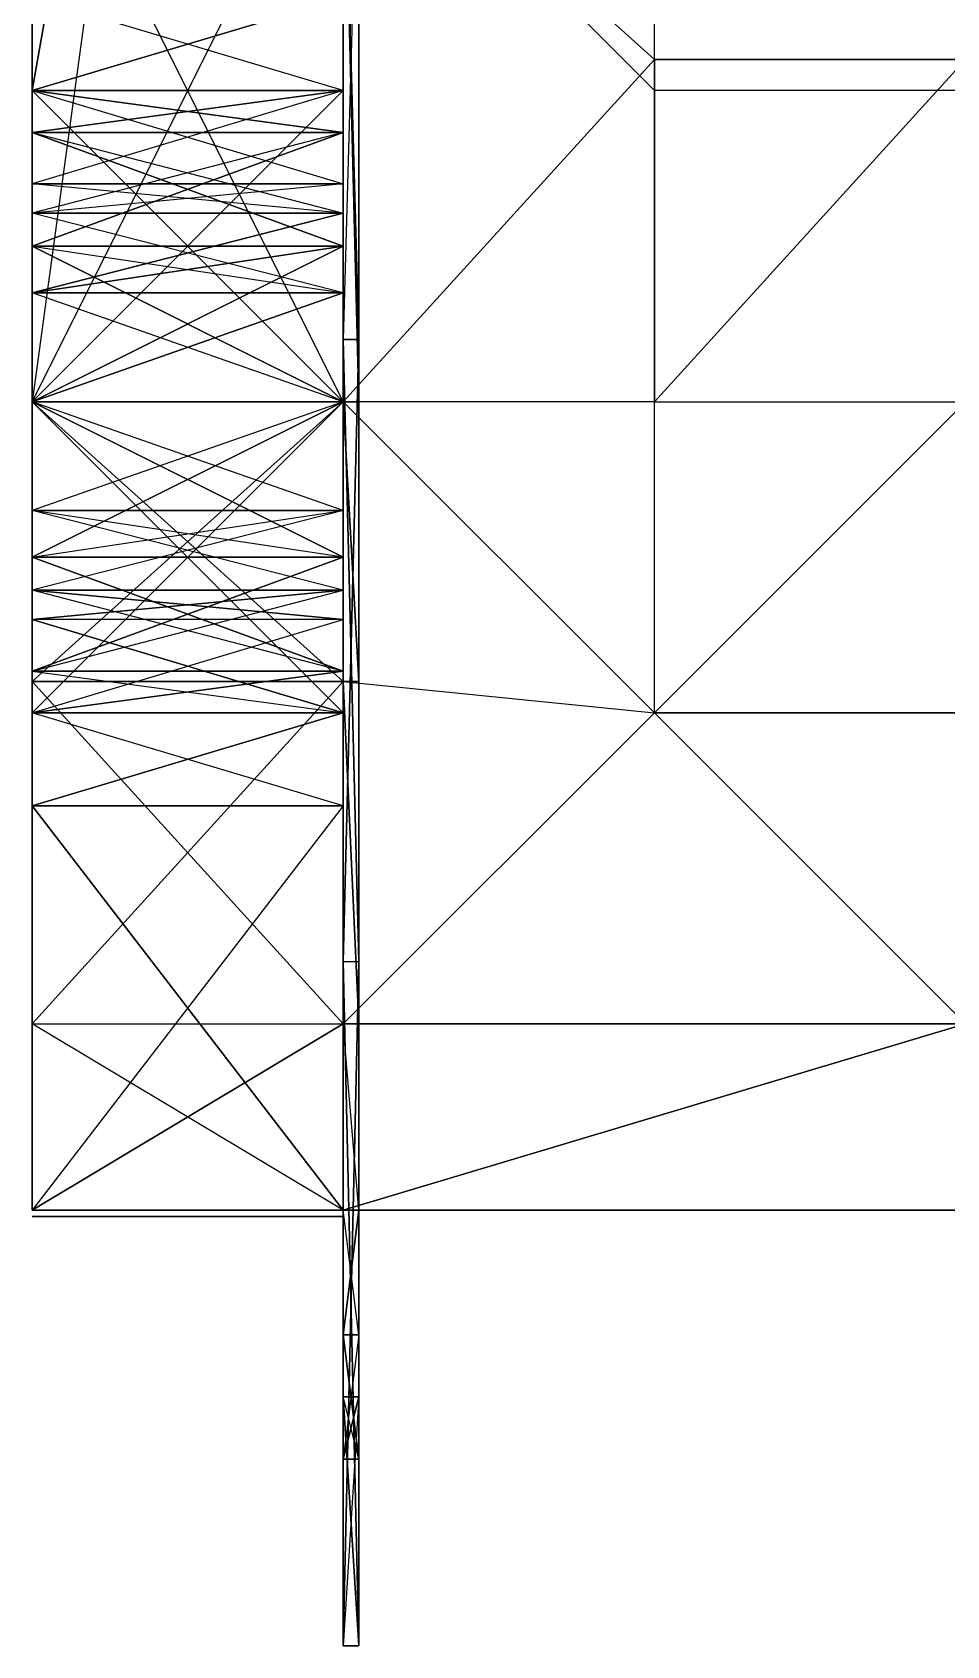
# Model space of a CAD drawing. Header units: metres. Extents: x -95 to 53, y -230 to 198.
# Drawn here: x -94.7 to -22.2, y -229.6 to -101.5 of the extents above; entities that cross this region are included whole.
import ezdxf

# ---------------------------------------------------------------- set-up
doc = ezdxf.new("R2010")
doc.units = ezdxf.units.M

msp = doc.modelspace()

# ---------------------------------------------------------------- linework, layer by layer
msp.add_point((-70.059, -130.804, 34.5607))
for points in [[(-94.7454, -32.0591, 22.2175), (-79.9334, -22.1843, 24.6863), (-94.7454, -130.804, 29.6235)], [(-79.9334, -22.1843, -19.7488), (-94.7454, -106.118, 22.2175), (-94.7454, -98.7121)], [(-79.9334, -22.1843, 24.6863), (-94.7454, -106.118, 22.2175), (-79.9334, -22.1843, -19.7488)], [(-79.9334, -22.1843, 24.6863), (-94.7454, -130.804, 29.6235), (-94.7454, -106.118, 22.2175)], [(-94.7454, -32.0591, 22.2175), (-94.7454, -153.022, 34.5607), (-94.7454, -81.4317, 29.6235)], [(-94.7454, -32.0591, 22.2175), (-94.7454, -130.804, 29.6235), (-94.7454, -153.022, 34.5607)], [(-45.3727, -32.0591, 37.0295), (-70.059, -81.4317, 29.6235), (-45.3727, -106.118, 49.3727)], [(4, -32.0591, 37.0295), (-45.3727, -32.0591, 37.0295), (4, -106.118, 49.3727)], [(-45.3727, -32.0591, 37.0295), (4, -106.118, 49.3727), (-45.3727, -106.118, 49.3727)], [(-70.059, -130.804, 37.0295), (-70.059, -81.4317, 29.6235), (-94.7454, -81.4317, 29.6235)], [(-70.059, -130.804, 37.0295), (-70.059, -81.4317, 29.6235), (-94.7454, -130.804, 37.0295)], [(-94.7454, -153.022, 34.5607), (-94.7454, -81.4317, 29.6235), (-94.7454, -130.804, 37.0295)], [(-70.059, -130.804, 37.0295), (-94.7454, -81.4317, 29.6235), (-94.7454, -130.804, 37.0295)], [(-94.7454, -130.804, 37.0295), (-70.059, -81.4317, 29.6235), (-94.7454, -81.4317, 29.6235)], [(-68.8246, -130.804, 37.0295), (-68.8246, -81.4317, 29.6235), (-70.059, -81.4317, 29.6235)], [(-68.8246, -125.867, 44.4351), (-68.8246, -81.4317, 29.6235), (-70.059, -125.867, 44.4351)], [(-68.8246, -125.867, 44.4351), (-68.8246, -81.4317, 29.6235), (-70.059, -125.867, 44.4351)], [(-68.8246, -125.867, 44.4351), (-68.8246, -81.4317, 29.6235), (-70.059, -81.4317, 29.6235)], [(-70.059, -130.804, 37.0295), (-45.3727, -103.649, 49.3727), (-70.059, -81.4317, 29.6235)], [(-70.059, -175.24, 54.3099), (-70.059, -81.4317, 29.6235), (-70.059, -125.867, 44.4351)], [(-70.059, -175.24, 54.3099), (-70.059, -130.804, 37.0295), (-70.059, -81.4317, 29.6235)], [(-70.059, -175.24, 54.3099), (-70.059, -81.4317, 29.6235), (-70.059, -125.867, 44.4351)], [(-70.059, -175.24, 54.3099), (-70.059, -130.804, 37.0295), (-70.059, -81.4317, 29.6235)], [(-68.8246, -130.804, 37.0295), (-70.059, -81.4317, 29.6235), (-70.059, -130.804, 37.0295)], [(-68.8246, -81.4317, 29.6235), (-70.059, -125.867, 44.4351), (-70.059, -81.4317, 29.6235)], [(-68.8246, -81.4317, 29.6235), (-70.059, -125.867, 44.4351), (-70.059, -81.4317, 29.6235)], [(-68.8246, -125.867, 44.4351), (-70.059, -81.4317, 29.6235), (-70.059, -125.867, 44.4351)], [(-70.059, -125.867, 44.4351), (-70.059, -130.804, 37.0295), (-70.059, -81.4317, 29.6235)], [(-68.8246, -125.867, 44.4351), (-68.8246, -130.804, 37.0295), (-68.8246, -81.4317, 29.6235)], [(-70.059, -98.7121), (-70.059, -106.118, 22.2175), (-94.7454, -106.118, 22.2175)], [(-70.059, -98.7121), (-70.059, -106.118, 22.2175), (-94.7454, -98.7121)], [(-70.059, -98.7121), (-94.7454, -106.118, 22.2175), (-94.7454, -98.7121)], [(-70.059, -106.118, 22.2175), (-94.7454, -98.7121), (-94.7454, -106.118, 22.2175)], [(-45.3727, -103.649, 49.3727), (-45.3727, -130.804, 54.3099), (-70.059, -130.804, 37.0295)], [(-45.3727, -103.649, 54.3099), (-45.3727, -130.804, 54.3099), (-20.6863, -103.649, 54.3099)], [(-45.3727, -103.649, 49.3727), (-45.3727, -130.804, 54.3099), (-45.3727, -103.649, 54.3099)], [(4, -103.649, 54.3099), (4, -103.649, 49.3727), (-45.3727, -103.649, 54.3099)], [(-20.6863, -103.649, 54.3099), (-45.3727, -130.804, 54.3099), (-20.6863, -130.804, 54.3099)], [(-45.3727, -103.649, 54.3099), (4, -103.649, 49.3727), (-45.3727, -103.649, 49.3727)], [(-70.059, -106.118), (-94.7454, -106.118), (-70.059, -113.524)], [(-70.059, -109.426, -12.3432), (-94.7454, -109.426, -12.3432), (-70.059, -106.118)], [(-70.059, -106.118), (-94.7454, -106.118), (-70.059, -109.426, 12.3432)], [(-94.7454, -113.524), (-70.059, -113.524), (-70.059, -106.118)], [(-70.059, -106.118, 22.2175), (-70.059, -130.804, 29.6235), (-94.7454, -130.804, 29.6235)], [(-70.059, -106.118, 22.2175), (-70.059, -130.804, 29.6235), (-94.7454, -106.118, 22.2175)], [(-94.7454, -109.426, -12.3432), (-94.7454, -113.524), (-94.7454, -106.118)], [(-94.7454, -109.426, 12.3432), (-94.7454, -113.524), (-94.7454, -106.118)], [(-94.7454, -106.118), (-70.059, -113.524), (-94.7454, -113.524)], [(-70.059, -106.118), (-94.7454, -109.426, -12.3432), (-94.7454, -106.118)], [(-70.059, -109.426, 12.3432), (-94.7454, -106.118), (-94.7454, -109.426, 12.3432)], [(-70.059, -106.118), (-94.7454, -113.524), (-94.7454, -106.118)], [(-70.059, -106.118, 22.2175), (-94.7454, -130.804, 29.6235), (-94.7454, -106.118, 22.2175)], [(-70.059, -130.804, 29.6235), (-94.7454, -106.118, 22.2175), (-94.7454, -130.804, 29.6235)], [(-70.059, -106.118), (-70.059, -113.524), (-70.059, -109.426, -12.3432)], [(-70.059, -109.426, 12.3432), (-70.059, -113.524), (-70.059, -106.118)], [(-70.059, -109.426, 12.3432), (-70.059, -113.524), (-70.059, -106.118)], [(-70.059, -109.426, -12.3432), (-70.059, -113.524), (-70.059, -106.118)], [(-94.7454, -122.164, -14.9645), (-94.7454, -115.84, -8.64), (-94.7454, -109.426, -12.3432)], [(-94.7454, -115.84, -8.64), (-94.7454, -113.524), (-94.7454, -109.426, -12.3432)], [(-94.7454, -113.524), (-94.7454, -115.84, 8.64), (-94.7454, -109.426, 12.3432)], [(-94.7454, -115.84, 8.64), (-94.7454, -122.164, 14.9645), (-94.7454, -109.426, 12.3432)], [(-70.059, -109.426, -12.3432), (-94.7454, -109.426, -12.3432), (-70.059, -115.84, -8.64)], [(-70.059, -118.461, -21.3783), (-94.7454, -118.461, -21.3783), (-70.059, -109.426, -12.3432)], [(-94.7454, -115.84, -8.64), (-70.059, -115.84, -8.64), (-70.059, -109.426, -12.3432)], [(-70.059, -109.426, 12.3432), (-94.7454, -109.426, 12.3432), (-70.059, -115.84, 8.64)], [(-70.059, -109.426, 12.3432), (-94.7454, -109.426, 12.3432), (-70.059, -118.461, 21.3783)], [(-94.7454, -115.84, 8.64), (-70.059, -115.84, 8.64), (-70.059, -109.426, 12.3432)], [(-94.7454, -109.426, -12.3432), (-94.7454, -122.164, -14.9645), (-94.7454, -118.461, -21.3783)], [(-94.7454, -109.426, 12.3432), (-94.7454, -122.164, 14.9645), (-94.7454, -118.461, 21.3783)], [(-94.7454, -109.426, -12.3432), (-70.059, -115.84, -8.64), (-94.7454, -115.84, -8.64)], [(-70.059, -109.426, -12.3432), (-94.7454, -118.461, -21.3783), (-94.7454, -109.426, -12.3432)], [(-70.059, -109.426, -12.3432), (-94.7454, -115.84, -8.64), (-94.7454, -109.426, -12.3432)], [(-94.7454, -109.426, 12.3432), (-70.059, -115.84, 8.64), (-94.7454, -115.84, 8.64)], [(-70.059, -118.461, 21.3783), (-94.7454, -109.426, 12.3432), (-94.7454, -118.461, 21.3783)], [(-70.059, -109.426, 12.3432), (-94.7454, -115.84, 8.64), (-94.7454, -109.426, 12.3432)], [(-70.059, -109.426, -12.3432), (-70.059, -115.84, -8.64), (-70.059, -122.164, -14.9645)], [(-70.059, -109.426, 12.3432), (-70.059, -115.84, 8.64), (-70.059, -113.524)], [(-70.059, -118.461, 21.3783), (-70.059, -122.164, 14.9645), (-70.059, -109.426, 12.3432)], [(-70.059, -115.84, 8.64), (-70.059, -122.164, 14.9645), (-70.059, -109.426, 12.3432)], [(-70.059, -113.524), (-70.059, -115.84, 8.64), (-70.059, -109.426, 12.3432)], [(-70.059, -115.84, -8.64), (-70.059, -113.524), (-70.059, -109.426, -12.3432)], [(-70.059, -122.164, -14.9645), (-70.059, -115.84, -8.64), (-70.059, -109.426, -12.3432)], [(-70.059, -109.426, -12.3432), (-70.059, -122.164, -14.9645), (-70.059, -118.461, -21.3783)], [(-70.059, -109.426, -12.3432), (-70.059, -113.524), (-70.059, -115.84, -8.64)], [(-70.059, -109.426, 12.3432), (-70.059, -122.164, 14.9645), (-70.059, -115.84, 8.64)], [(-70.059, -109.426, 12.3432), (-70.059, -122.164, 14.9645), (-70.059, -118.461, 21.3783)], [(-70.059, -109.426, -12.3432), (-70.059, -122.164, -14.9645), (-70.059, -118.461, -21.3783)], [(-94.7454, -115.84, 8.64), (-70.059, -115.84, 8.64), (-70.059, -113.524)], [(-94.7454, -113.524), (-70.059, -113.524), (-70.059, -115.84, -8.64)], [(-94.7454, -115.84, 8.64), (-70.059, -115.84, 8.64), (-70.059, -113.524)], [(-94.7454, -113.524), (-70.059, -113.524), (-70.059, -115.84, -8.64)], [(-70.059, -113.524), (-94.7454, -115.84, 8.64), (-94.7454, -113.524)], [(-70.059, -115.84, -8.64), (-94.7454, -113.524), (-94.7454, -115.84, -8.64)], [(-70.059, -113.524), (-94.7454, -115.84, 8.64), (-94.7454, -113.524)], [(-70.059, -115.84, -8.64), (-94.7454, -113.524), (-94.7454, -115.84, -8.64)], [(-70.059, -145.769, -8.64), (-70.059, -113.524), (-70.059, -139.444, 14.9645)], [(-70.059, -113.524), (-70.059, -145.769, 8.64), (-70.059, -139.444, -14.9645)], [(-70.059, -122.164, -14.9645), (-70.059, -113.524), (-70.059, -115.84, -8.64)], [(-70.059, -130.804, -17.2803), (-70.059, -113.524), (-70.059, -122.164, -14.9645)], [(-70.059, -130.804, 17.2803), (-70.059, -113.524), (-70.059, -115.84, 8.64)], [(-70.059, -145.769, -8.64), (-70.059, -113.524), (-70.059, -130.804, -17.2803)], [(-70.059, -113.524), (-70.059, -139.444, 14.9645), (-70.059, -130.804, 17.2803)], [(-70.059, -113.524), (-70.059, -122.164, 14.9645), (-70.059, -115.84, 8.64)], [(-70.059, -130.804, 17.2803), (-70.059, -113.524), (-70.059, -122.164, 14.9645)], [(-70.059, -130.804, -17.2803), (-70.059, -113.524), (-70.059, -115.84, -8.64)], [(-70.059, -113.524), (-70.059, -145.769, 8.64), (-70.059, -130.804, 17.2803)], [(-70.059, -139.444, -14.9645), (-70.059, -113.524), (-70.059, -130.804, -17.2803)], [(-70.059, -122.164, 14.9645), (-94.7454, -122.164, 14.9645), (-70.059, -115.84, 8.64)], [(-94.7454, -115.84, -8.64), (-70.059, -115.84, -8.64), (-70.059, -122.164, -14.9645)], [(-70.059, -122.164, 14.9645), (-94.7454, -122.164, 14.9645), (-70.059, -115.84, 8.64)], [(-94.7454, -115.84, -8.64), (-70.059, -115.84, -8.64), (-70.059, -122.164, -14.9645)], [(-70.059, -115.84, 8.64), (-94.7454, -122.164, 14.9645), (-94.7454, -115.84, 8.64)], [(-70.059, -122.164, -14.9645), (-94.7454, -115.84, -8.64), (-94.7454, -122.164, -14.9645)], [(-70.059, -115.84, 8.64), (-94.7454, -122.164, 14.9645), (-94.7454, -115.84, 8.64)], [(-70.059, -122.164, -14.9645), (-94.7454, -115.84, -8.64), (-94.7454, -122.164, -14.9645)], [(-70.059, -130.804, 17.2803), (-70.059, -115.84, 8.64), (-70.059, -122.164, 14.9645)], [(-70.059, -130.804, -17.2803), (-70.059, -115.84, -8.64), (-70.059, -122.164, -14.9645)], [(-94.7454, -130.804, -17.2803), (-94.7454, -122.164, -14.9645), (-94.7454, -118.461, -21.3783)], [(-94.7454, -130.804, 17.2803), (-94.7454, -122.164, 14.9645), (-94.7454, -118.461, 21.3783)], [(-70.059, -118.461, -21.3783), (-94.7454, -118.461, -21.3783), (-70.059, -122.164, -14.9645)], [(-70.059, -130.804, -24.6863), (-94.7454, -130.804, -24.6863), (-70.059, -118.461, -21.3783)], [(-94.7454, -122.164, -14.9645), (-70.059, -122.164, -14.9645), (-70.059, -118.461, -21.3783)], [(-70.059, -118.461, 21.3783), (-94.7454, -118.461, 21.3783), (-70.059, -122.164, 14.9645)], [(-70.059, -118.461, 21.3783), (-94.7454, -118.461, 21.3783), (-70.059, -130.804, 24.6863)], [(-70.059, -122.164, 14.9645), (-94.7454, -122.164, 14.9645), (-70.059, -118.461, 21.3783)], [(-94.7454, -118.461, -21.3783), (-94.7454, -130.804, -17.2803), (-94.7454, -130.804, -24.6863)], [(-94.7454, -118.461, 21.3783), (-94.7454, -130.804, 17.2803), (-94.7454, -130.804, 24.6863)], [(-94.7454, -118.461, -21.3783), (-70.059, -122.164, -14.9645), (-94.7454, -122.164, -14.9645)], [(-70.059, -118.461, -21.3783), (-94.7454, -130.804, -24.6863), (-94.7454, -118.461, -21.3783)], [(-70.059, -118.461, -21.3783), (-94.7454, -122.164, -14.9645), (-94.7454, -118.461, -21.3783)], [(-94.7454, -118.461, 21.3783), (-70.059, -122.164, 14.9645), (-94.7454, -122.164, 14.9645)], [(-70.059, -130.804, 24.6863), (-94.7454, -118.461, 21.3783), (-94.7454, -130.804, 24.6863)], [(-70.059, -118.461, 21.3783), (-94.7454, -122.164, 14.9645), (-94.7454, -118.461, 21.3783)], [(-70.059, -118.461, -21.3783), (-70.059, -122.164, -14.9645), (-70.059, -130.804, -17.2803)], [(-70.059, -130.804, 24.6863), (-70.059, -130.804, 17.2803), (-70.059, -118.461, 21.3783)], [(-70.059, -130.804, 17.2803), (-70.059, -122.164, 14.9645), (-70.059, -118.461, 21.3783)], [(-70.059, -130.804, -17.2803), (-70.059, -122.164, -14.9645), (-70.059, -118.461, -21.3783)], [(-70.059, -118.461, -21.3783), (-70.059, -130.804, -17.2803), (-70.059, -130.804, -24.6863)], [(-70.059, -118.461, 21.3783), (-70.059, -130.804, 17.2803), (-70.059, -122.164, 14.9645)], [(-70.059, -118.461, 21.3783), (-70.059, -130.804, 17.2803), (-70.059, -130.804, 24.6863)], [(-70.059, -118.461, -21.3783), (-70.059, -130.804, -17.2803), (-70.059, -130.804, -24.6863)], [(-94.7454, -122.164, -14.9645), (-70.059, -122.164, -14.9645), (-70.059, -130.804, -17.2803)], [(-94.7454, -122.164, -14.9645), (-70.059, -122.164, -14.9645), (-70.059, -130.804, -17.2803)], [(-94.7454, -130.804, 17.2803), (-70.059, -130.804, 17.2803), (-70.059, -122.164, 14.9645)], [(-94.7454, -130.804, 17.2803), (-70.059, -130.804, 17.2803), (-70.059, -122.164, 14.9645)], [(-70.059, -130.804, -17.2803), (-94.7454, -122.164, -14.9645), (-94.7454, -130.804, -17.2803)], [(-70.059, -130.804, -17.2803), (-94.7454, -122.164, -14.9645), (-94.7454, -130.804, -17.2803)], [(-94.7454, -130.804, 17.2803), (-70.059, -122.164, 14.9645), (-94.7454, -122.164, 14.9645)], [(-94.7454, -130.804, 17.2803), (-70.059, -122.164, 14.9645), (-94.7454, -122.164, 14.9645)], [(-68.8246, -175.24, 54.3099), (-68.8246, -125.867, 44.4351), (-70.059, -175.24, 54.3099)], [(-68.8246, -175.24, 54.3099), (-68.8246, -125.867, 44.4351), (-70.059, -175.24, 54.3099)], [(-68.8246, -175.24, 54.3099), (-68.8246, -125.867, 44.4351), (-70.059, -125.867, 44.4351)], [(-70.059, -153.022, 34.5607), (-70.059, -130.804, 37.0295), (-70.059, -125.867, 44.4351)], [(-70.059, -175.24, 54.3099), (-68.8246, -125.867, 44.4351), (-70.059, -125.867, 44.4351)], [(-70.059, -175.24, 54.3099), (-68.8246, -125.867, 44.4351), (-70.059, -125.867, 44.4351)], [(-68.8246, -175.24, 54.3099), (-70.059, -125.867, 44.4351), (-70.059, -175.24, 54.3099)], [(-70.059, -229.55, 54.3099), (-70.059, -125.867, 44.4351), (-70.059, -175.24, 54.3099)], [(-70.059, -209.801, 39.4979), (-70.059, -125.867, 44.4351), (-70.059, -229.55, 54.3099)], [(-70.059, -125.867, 44.4351), (-70.059, -153.022, 34.5607), (-70.059, -209.801, 39.4979)], [(-68.8246, -153.022, 34.5607), (-68.8246, -130.804, 37.0295), (-68.8246, -125.867, 44.4351)], [(-68.8246, -125.867, 44.4351), (-68.8246, -229.55, 54.3099), (-68.8246, -175.24, 54.3099)], [(-68.8246, -125.867, 44.4351), (-68.8246, -209.801, 39.4979), (-68.8246, -229.55, 54.3099)], [(-68.8246, -125.867, 44.4351), (-68.8246, -153.022, 34.5607), (-68.8246, -209.801, 39.4979)], [(-94.7454, -130.804, -17.2803), (-70.059, -130.804, -17.2803), (-70.059, -139.444, -14.9645)], [(-94.7454, -130.804, -17.2803), (-70.059, -130.804, -17.2803), (-70.059, -139.444, -14.9645)], [(-94.7454, -139.444, 14.9645), (-70.059, -139.444, 14.9645), (-70.059, -130.804, 17.2803)], [(-94.7454, -139.444, 14.9645), (-70.059, -139.444, 14.9645), (-70.059, -130.804, 17.2803)], [(-94.7454, -139.444, -14.9645), (-94.7454, -130.804, -17.2803), (-94.7454, -143.148, -21.3783)], [(-94.7454, -130.804, 17.2803), (-94.7454, -139.444, 14.9645), (-94.7454, -143.148, 21.3783)], [(-70.059, -130.804, -24.6863), (-94.7454, -130.804, -24.6863), (-70.059, -130.804, -17.2803)], [(-70.059, -143.148, -21.3783), (-94.7454, -143.148, -21.3783), (-70.059, -130.804, -24.6863)], [(-94.7454, -130.804, -17.2803), (-70.059, -130.804, -17.2803), (-70.059, -130.804, -24.6863)], [(-70.059, -130.804, 24.6863), (-94.7454, -130.804, 24.6863), (-70.059, -130.804, 17.2803)], [(-70.059, -130.804, 24.6863), (-94.7454, -130.804, 24.6863), (-70.059, -143.148, 21.3783)], [(-94.7454, -130.804, 17.2803), (-70.059, -130.804, 17.2803), (-70.059, -130.804, 24.6863)], [(-70.059, -153.022, 34.5607), (-70.059, -130.804, 37.0295), (-94.7454, -130.804, 37.0295)], [(-70.059, -153.022, 34.5607), (-70.059, -130.804, 37.0295), (-94.7454, -153.022, 34.5607)], [(-70.059, -130.804, 29.6235), (-70.059, -155.491, 22.2175), (-94.7454, -155.491, 22.2175)], [(-70.059, -130.804, 29.6235), (-70.059, -155.491, 22.2175), (-94.7454, -130.804, 29.6235)], [(-70.059, -139.444, -14.9645), (-94.7454, -130.804, -17.2803), (-94.7454, -139.444, -14.9645)], [(-70.059, -139.444, -14.9645), (-94.7454, -130.804, -17.2803), (-94.7454, -139.444, -14.9645)], [(-70.059, -130.804, 17.2803), (-94.7454, -139.444, 14.9645), (-94.7454, -130.804, 17.2803)], [(-70.059, -130.804, 17.2803), (-94.7454, -139.444, 14.9645), (-94.7454, -130.804, 17.2803)], [(-94.7454, -143.148, -21.3783), (-94.7454, -130.804, -17.2803), (-94.7454, -130.804, -24.6863)], [(-94.7454, -143.148, 21.3783), (-94.7454, -130.804, 17.2803), (-94.7454, -130.804, 24.6863)], [(-94.7454, -130.804, -24.6863), (-70.059, -130.804, -17.2803), (-94.7454, -130.804, -17.2803)], [(-70.059, -130.804, -24.6863), (-94.7454, -143.148, -21.3783), (-94.7454, -130.804, -24.6863)], [(-70.059, -130.804, -24.6863), (-94.7454, -130.804, -17.2803), (-94.7454, -130.804, -24.6863)], [(-94.7454, -130.804, 24.6863), (-70.059, -130.804, 17.2803), (-94.7454, -130.804, 17.2803)], [(-70.059, -143.148, 21.3783), (-94.7454, -130.804, 24.6863), (-94.7454, -143.148, 21.3783)], [(-70.059, -130.804, 24.6863), (-94.7454, -130.804, 17.2803), (-94.7454, -130.804, 24.6863)], [(-94.7454, -130.804, 29.6235), (-94.7454, -153.022, 34.5607), (-94.7454, -155.491, 22.2175)], [(-70.059, -153.022, 34.5607), (-94.7454, -130.804, 37.0295), (-94.7454, -153.022, 34.5607)], [(-70.059, -130.804, 37.0295), (-94.7454, -153.022, 34.5607), (-94.7454, -130.804, 37.0295)], [(-70.059, -130.804, 29.6235), (-94.7454, -155.491, 22.2175), (-94.7454, -130.804, 29.6235)], [(-70.059, -155.491, 22.2175), (-94.7454, -130.804, 29.6235), (-94.7454, -155.491, 22.2175)], [(-70.059, -153.022, 34.5607), (-45.3727, -155.491, 44.4351), (-70.059, -130.804, 37.0295)], [(-70.059, -130.804, -24.6863), (-70.059, -130.804, -17.2803), (-70.059, -143.148, -21.3783)], [(-70.059, -143.148, 21.3783), (-70.059, -139.444, 14.9645), (-70.059, -130.804, 17.2803)], [(-70.059, -130.804, 17.2803), (-70.059, -139.444, 14.9645), (-70.059, -143.148, 21.3783)], [(-70.059, -139.444, -14.9645), (-70.059, -130.804, -17.2803), (-70.059, -143.148, -21.3783)], [(-68.8246, -153.022, 34.5607), (-68.8246, -130.804, 37.0295), (-70.059, -130.804, 37.0295)], [(-70.059, -130.804, 37.0295), (-45.3727, -155.491, 44.4351), (-45.3727, -130.804, 54.3099)], [(-70.059, -145.769, -8.64), (-70.059, -130.804, -17.2803), (-70.059, -139.444, -14.9645)], [(-70.059, -130.804, 17.2803), (-70.059, -145.769, 8.64), (-70.059, -139.444, 14.9645)], [(-70.059, -143.148, -21.3783), (-70.059, -130.804, -17.2803), (-70.059, -139.444, -14.9645)], [(-70.059, -143.148, 21.3783), (-70.059, -130.804, 17.2803), (-70.059, -130.804, 24.6863)], [(-70.059, -143.148, 21.3783), (-70.059, -130.804, 17.2803), (-70.059, -130.804, 24.6863)], [(-70.059, -143.148, -21.3783), (-70.059, -130.804, -17.2803), (-70.059, -130.804, -24.6863)], [(-70.059, -175.24, 54.3099), (-70.059, -153.022, 34.5607), (-70.059, -130.804, 37.0295)], [(-70.059, -175.24, 54.3099), (-70.059, -153.022, 34.5607), (-70.059, -130.804, 37.0295)], [(-68.8246, -153.022, 34.5607), (-70.059, -130.804, 37.0295), (-70.059, -153.022, 34.5607)], [(-45.3727, -155.491, 44.4351), (-45.3727, -130.804, 54.3099), (-20.6863, -130.804, 54.3099)], [(-45.3727, -155.491, 44.4351), (-20.6863, -130.804, 54.3099), (-20.6863, -155.491, 44.4351)], [(-94.7454, -145.769, 8.64), (-70.059, -145.769, 8.64), (-70.059, -139.444, 14.9645)], [(-94.7454, -139.444, -14.9645), (-70.059, -139.444, -14.9645), (-70.059, -145.769, -8.64)], [(-94.7454, -145.769, 8.64), (-70.059, -145.769, 8.64), (-70.059, -139.444, 14.9645)], [(-94.7454, -139.444, -14.9645), (-70.059, -139.444, -14.9645), (-70.059, -145.769, -8.64)], [(-94.7454, -145.769, -8.64), (-94.7454, -139.444, -14.9645), (-94.7454, -152.183, -12.3432)], [(-94.7454, -139.444, 14.9645), (-94.7454, -145.769, 8.64), (-94.7454, -152.183, 12.3432)], [(-70.059, -143.148, -21.3783), (-94.7454, -143.148, -21.3783), (-70.059, -139.444, -14.9645)], [(-94.7454, -139.444, -14.9645), (-70.059, -139.444, -14.9645), (-70.059, -143.148, -21.3783)], [(-70.059, -143.148, 21.3783), (-94.7454, -143.148, 21.3783), (-70.059, -139.444, 14.9645)], [(-94.7454, -139.444, 14.9645), (-70.059, -139.444, 14.9645), (-70.059, -143.148, 21.3783)], [(-70.059, -139.444, 14.9645), (-94.7454, -145.769, 8.64), (-94.7454, -139.444, 14.9645)], [(-70.059, -145.769, -8.64), (-94.7454, -139.444, -14.9645), (-94.7454, -145.769, -8.64)], [(-70.059, -139.444, 14.9645), (-94.7454, -145.769, 8.64), (-94.7454, -139.444, 14.9645)], [(-70.059, -145.769, -8.64), (-94.7454, -139.444, -14.9645), (-94.7454, -145.769, -8.64)], [(-94.7454, -152.183, -12.3432), (-94.7454, -139.444, -14.9645), (-94.7454, -143.148, -21.3783)], [(-94.7454, -152.183, 12.3432), (-94.7454, -139.444, 14.9645), (-94.7454, -143.148, 21.3783)], [(-94.7454, -143.148, -21.3783), (-70.059, -139.444, -14.9645), (-94.7454, -139.444, -14.9645)], [(-70.059, -143.148, -21.3783), (-94.7454, -139.444, -14.9645), (-94.7454, -143.148, -21.3783)], [(-94.7454, -143.148, 21.3783), (-70.059, -139.444, 14.9645), (-94.7454, -139.444, 14.9645)], [(-70.059, -143.148, 21.3783), (-94.7454, -139.444, 14.9645), (-94.7454, -143.148, 21.3783)], [(-70.059, -143.148, -21.3783), (-70.059, -139.444, -14.9645), (-70.059, -152.183, -12.3432)], [(-70.059, -152.183, 12.3432), (-70.059, -145.769, 8.64), (-70.059, -139.444, 14.9645)], [(-70.059, -139.444, 14.9645), (-70.059, -145.769, 8.64), (-70.059, -152.183, 12.3432)], [(-70.059, -145.769, -8.64), (-70.059, -139.444, -14.9645), (-70.059, -152.183, -12.3432)], [(-70.059, -139.444, 14.9645), (-70.059, -148.085), (-70.059, -145.769, 8.64)], [(-70.059, -145.769, -8.64), (-70.059, -139.444, 14.9645), (-70.059, -148.085)], [(-70.059, -139.444, -14.9645), (-70.059, -148.085), (-70.059, -145.769, -8.64)], [(-70.059, -139.444, -14.9645), (-70.059, -145.769, 8.64), (-70.059, -148.085)], [(-70.059, -152.183, -12.3432), (-70.059, -139.444, -14.9645), (-70.059, -145.769, -8.64)], [(-70.059, -152.183, 12.3432), (-70.059, -139.444, 14.9645), (-70.059, -143.148, 21.3783)], [(-70.059, -152.183, 12.3432), (-70.059, -139.444, 14.9645), (-70.059, -143.148, 21.3783)], [(-70.059, -152.183, -12.3432), (-70.059, -139.444, -14.9645), (-70.059, -143.148, -21.3783)], [(-70.059, -152.183, -12.3432), (-94.7454, -152.183, -12.3432), (-70.059, -143.148, -21.3783)], [(-70.059, -143.148, 21.3783), (-94.7454, -143.148, 21.3783), (-70.059, -152.183, 12.3432)], [(-70.059, -143.148, -21.3783), (-94.7454, -152.183, -12.3432), (-94.7454, -143.148, -21.3783)], [(-70.059, -152.183, 12.3432), (-94.7454, -143.148, 21.3783), (-94.7454, -152.183, 12.3432)], [(-70.059, -148.085), (-94.7454, -148.085), (-70.059, -145.769, 8.64)], [(-94.7454, -145.769, -8.64), (-70.059, -145.769, -8.64), (-70.059, -148.085)], [(-70.059, -148.085), (-94.7454, -148.085), (-70.059, -145.769, 8.64)], [(-94.7454, -145.769, -8.64), (-70.059, -145.769, -8.64), (-70.059, -148.085)], [(-94.7454, -145.769, -8.64), (-94.7454, -148.085), (-94.7454, -152.183, -12.3432)], [(-94.7454, -145.769, 8.64), (-94.7454, -148.085), (-94.7454, -152.183, 12.3432)], [(-70.059, -152.183, -12.3432), (-94.7454, -152.183, -12.3432), (-70.059, -145.769, -8.64)], [(-94.7454, -145.769, -8.64), (-70.059, -145.769, -8.64), (-70.059, -152.183, -12.3432)], [(-70.059, -152.183, 12.3432), (-94.7454, -152.183, 12.3432), (-70.059, -145.769, 8.64)], [(-94.7454, -145.769, 8.64), (-70.059, -145.769, 8.64), (-70.059, -152.183, 12.3432)], [(-70.059, -145.769, 8.64), (-94.7454, -148.085), (-94.7454, -145.769, 8.64)], [(-94.7454, -145.769, -8.64), (-70.059, -148.085), (-94.7454, -148.085)], [(-70.059, -145.769, 8.64), (-94.7454, -148.085), (-94.7454, -145.769, 8.64)], [(-94.7454, -145.769, -8.64), (-70.059, -148.085), (-94.7454, -148.085)], [(-94.7454, -152.183, -12.3432), (-70.059, -145.769, -8.64), (-94.7454, -145.769, -8.64)], [(-70.059, -152.183, -12.3432), (-94.7454, -145.769, -8.64), (-94.7454, -152.183, -12.3432)], [(-94.7454, -152.183, 12.3432), (-70.059, -145.769, 8.64), (-94.7454, -145.769, 8.64)], [(-70.059, -152.183, 12.3432), (-94.7454, -145.769, 8.64), (-94.7454, -152.183, 12.3432)], [(-70.059, -152.183, -12.3432), (-70.059, -145.769, -8.64), (-70.059, -148.085)], [(-70.059, -145.769, 8.64), (-70.059, -148.085), (-70.059, -152.183, 12.3432)], [(-70.059, -145.769, -8.64), (-70.059, -148.085), (-70.059, -152.183, -12.3432)], [(-70.059, -152.183, 12.3432), (-70.059, -148.085), (-70.059, -145.769, 8.64)], [(-70.059, -155.491), (-94.7454, -155.491), (-70.059, -148.085)], [(-70.059, -148.085), (-94.7454, -148.085), (-70.059, -155.491)], [(-70.059, -148.085), (-94.7454, -148.085), (-70.059, -155.491)], [(-70.059, -155.491), (-94.7454, -155.491), (-70.059, -148.085)], [(-94.7454, -152.183, -12.3432), (-94.7454, -148.085), (-94.7454, -155.491)], [(-94.7454, -152.183, 12.3432), (-94.7454, -148.085), (-94.7454, -155.491)], [(-94.7454, -155.491), (-70.059, -148.085), (-94.7454, -148.085)], [(-70.059, -155.491), (-94.7454, -148.085), (-94.7454, -155.491)], [(-70.059, -155.491), (-94.7454, -148.085), (-94.7454, -155.491)], [(-94.7454, -155.491), (-70.059, -148.085), (-94.7454, -148.085)], [(-70.059, -155.491), (-70.059, -148.085), (-70.059, -152.183, 12.3432)], [(-70.059, -152.183, -12.3432), (-70.059, -148.085), (-70.059, -155.491)], [(-70.059, -152.183, 12.3432), (-70.059, -148.085), (-70.059, -155.491)], [(-70.059, -152.183, -12.3432), (-70.059, -148.085), (-70.059, -155.491)], [(-70.059, -155.491), (-94.7454, -155.491), (-70.059, -152.183, -12.3432)], [(-70.059, -152.183, 12.3432), (-94.7454, -152.183, 12.3432), (-70.059, -155.491)], [(-70.059, -152.183, -12.3432), (-94.7454, -155.491), (-94.7454, -152.183, -12.3432)], [(-94.7454, -152.183, 12.3432), (-70.059, -155.491), (-94.7454, -155.491)], [(-70.059, -180.177, 22.2175), (-70.059, -153.022, 34.5607), (-94.7454, -153.022, 34.5607)], [(-70.059, -180.177, 22.2175), (-70.059, -153.022, 34.5607), (-94.7454, -180.177, 22.2175)], [(-94.7454, -162.896), (-94.7454, -153.022, 34.5607), (-94.7454, -180.177, 22.2175)], [(-94.7454, -155.491, 22.2175), (-94.7454, -153.022, 34.5607), (-94.7454, -162.896)], [(-70.059, -180.177, 22.2175), (-94.7454, -153.022, 34.5607), (-94.7454, -180.177, 22.2175)], [(-70.059, -153.022, 34.5607), (-94.7454, -180.177, 22.2175), (-94.7454, -153.022, 34.5607)], [(-70.059, -153.022, 34.5607), (-45.3727, -155.491, 44.4351), (-70.059, -180.177, 22.2175)], [(-68.8246, -180.177, 22.2175), (-68.8246, -153.022, 34.5607), (-70.059, -153.022, 34.5607)], [(-70.059, -204.863, 19.7488), (-70.059, -153.022, 34.5607), (-70.059, -180.177, 22.2175)], [(-70.059, -175.24, 54.3099), (-70.059, -204.863, 19.7488), (-70.059, -153.022, 34.5607)], [(-70.059, -204.863, 19.7488), (-70.059, -153.022, 34.5607), (-70.059, -180.177, 22.2175)], [(-70.059, -175.24, 54.3099), (-70.059, -204.863, 19.7488), (-70.059, -153.022, 34.5607)], [(-68.8246, -180.177, 22.2175), (-70.059, -153.022, 34.5607), (-70.059, -180.177, 22.2175)], [(-70.059, -204.863, 19.7488), (-70.059, -153.022, 34.5607), (-70.059, -180.177, 22.2175)], [(-70.059, -209.801, 39.4979), (-70.059, -153.022, 34.5607), (-70.059, -204.863, 19.7488)], [(-68.8246, -204.863, 19.7488), (-68.8246, -153.022, 34.5607), (-68.8246, -180.177, 22.2175)], [(-68.8246, -209.801, 39.4979), (-68.8246, -153.022, 34.5607), (-68.8246, -204.863, 19.7488)], [(-70.059, -155.491, 22.2175), (-70.059, -162.896), (-94.7454, -162.896)], [(-70.059, -155.491, 22.2175), (-70.059, -162.896), (-94.7454, -155.491, 22.2175)], [(-70.059, -155.491, 22.2175), (-94.7454, -162.896), (-94.7454, -155.491, 22.2175)], [(-70.059, -162.896), (-94.7454, -155.491, 22.2175), (-94.7454, -162.896)], [(-70.059, -180.177, 22.2175), (-45.3727, -155.491, 44.4351), (-20.6863, -180.177, 22.2175)], [(-20.6863, -180.177, 22.2175), (-45.3727, -155.491, 44.4351), (-20.6863, -155.491, 44.4351)], [(-70.059, -194.989, -19.7488), (-70.059, -162.896, -19.7488), (-94.7454, -194.989, -19.7488)], [(-70.059, -194.989, -19.7488), (-70.059, -162.896, -19.7488), (-94.7454, -162.896, -19.7488)], [(-70.059, -162.896), (-70.059, -162.896, -19.7488), (-94.7454, -162.896, -19.7488)], [(-70.059, -162.896), (-70.059, -162.896, -19.7488), (-94.7454, -162.896)], [(-94.7454, -162.896, -19.7488), (-94.7454, -180.177, 22.2175), (-94.7454, -194.989, -19.7488)], [(-94.7454, -162.896), (-94.7454, -180.177, 22.2175), (-94.7454, -162.896, -19.7488)], [(-70.059, -162.896, -19.7488), (-94.7454, -194.989, -19.7488), (-94.7454, -162.896, -19.7488)], [(-70.059, -194.989, -19.7488), (-94.7454, -162.896, -19.7488), (-94.7454, -194.989, -19.7488)], [(-70.059, -162.896), (-94.7454, -162.896, -19.7488), (-94.7454, -162.896)], [(-70.059, -162.896, -19.7488), (-94.7454, -162.896), (-94.7454, -162.896, -19.7488)], [(-70.059, -175.24, 54.3099), (-70.059, -209.801, 39.4979), (-70.059, -204.863, 19.7488)], [(-70.059, -175.24, 54.3099), (-70.059, -209.801, 39.4979), (-70.059, -204.863, 19.7488)], [(-68.8246, -175.24, 54.3099), (-68.8246, -229.55, 54.3099), (-70.059, -229.55, 54.3099)], [(-68.8246, -175.24, 54.3099), (-68.8246, -229.55, 54.3099), (-70.059, -229.55, 54.3099)], [(-68.8246, -175.24, 54.3099), (-68.8246, -229.55, 54.3099), (-70.059, -175.24, 54.3099)], [(-70.059, -175.24, 54.3099), (-70.059, -209.801, 39.4979), (-70.059, -229.55, 54.3099)], [(-70.059, -175.24, 54.3099), (-70.059, -209.801, 39.4979), (-70.059, -229.55, 54.3099)], [(-68.8246, -175.24, 54.3099), (-70.059, -229.55, 54.3099), (-70.059, -175.24, 54.3099)], [(-68.8246, -175.24, 54.3099), (-70.059, -229.55, 54.3099), (-70.059, -175.24, 54.3099)], [(-70.059, -175.24, 54.3099), (-68.8246, -229.55, 54.3099), (-70.059, -229.55, 54.3099)], [(-70.059, -180.177, 22.2175), (-70.059, -194.989), (-94.7454, -180.177, 22.2175)], [(-70.059, -180.177, 22.2175), (-70.059, -194.989), (-94.7454, -194.989)], [(-94.7454, -194.989, -19.7488), (-94.7454, -180.177, 22.2175), (-94.7454, -194.989)], [(-70.059, -194.989), (-94.7454, -180.177, 22.2175), (-94.7454, -194.989)], [(-70.059, -180.177, 22.2175), (-94.7454, -194.989), (-94.7454, -180.177, 22.2175)], [(28.6863, -194.989), (-70.059, -194.989), (-20.6863, -180.177, 22.2175)], [(-20.6863, -180.177, 22.2175), (-70.059, -194.989), (-70.059, -180.177, 22.2175)], [(-68.8246, -180.177, 22.2175), (-68.8246, -194.989), (-70.059, -180.177, 22.2175)], [(-70.059, -180.177, 22.2175), (-70.059, -204.863, 4.9372), (-70.059, -194.989)], [(-70.059, -180.177, 22.2175), (-70.059, -204.863, 19.7488), (-70.059, -204.863, 4.9372)], [(-70.059, -180.177, 22.2175), (-70.059, -204.863, 4.9372), (-70.059, -194.989)], [(-70.059, -180.177, 22.2175), (-70.059, -204.863, 19.7488), (-70.059, -204.863, 4.9372)], [(-70.059, -180.177, 22.2175), (-70.059, -204.863, 4.9372), (-70.059, -194.989)], [(-70.059, -180.177, 22.2175), (-70.059, -204.863, 19.7488), (-70.059, -204.863, 4.9372)], [(-68.8246, -194.989), (-70.059, -180.177, 22.2175), (-70.059, -194.989)], [(-68.8246, -180.177, 22.2175), (-68.8246, -204.863, 4.9372), (-68.8246, -194.989)], [(-68.8246, -180.177, 22.2175), (-68.8246, -204.863, 19.7488), (-68.8246, -204.863, 4.9372)], [(-70.059, -194.989, -19.7488), (-70.059, -194.989), (-94.7454, -194.989)], [(-70.059, -194.989, -19.7488), (-70.059, -194.989), (-94.7454, -194.989, -19.7488)], [(-70.059, -194.989, -19.7488), (-70.059, -194.989), (-94.7454, -194.989)], [(-70.059, -194.989, -19.7488), (-70.059, -194.989), (-94.7454, -194.989, -19.7488)], [(-94.7454, -194.989), (-70.059, -194.989, -19.7488), (-94.7454, -194.989, -19.7488)], [(-94.7454, -194.989, -19.7488), (-70.059, -194.989), (-94.7454, -194.989)], [(-94.7454, -194.989), (-70.059, -194.989, -19.7488), (-94.7454, -194.989, -19.7488)], [(-94.7454, -194.989, -19.7488), (-70.059, -194.989), (-94.7454, -194.989)], [(-94.7454, -195.483, -7.4056), (-70.059, -195.483, -7.4056), (-70.059, -195.483, -12.3432)], [(-70.059, -195.483, -12.3432), (-94.7454, -195.483, -7.4056), (-94.7454, -195.483, -12.3432)], [(-68.8246, -194.989), (-68.8246, -204.863, 4.9372), (-70.059, -194.989)], [(-68.8246, -194.989), (-68.8246, -204.863, 4.9372), (-70.059, -194.989)], [(-68.8246, -194.989), (-68.8246, -204.863, 4.9372), (-70.059, -204.863, 4.9372)], [(28.6863, -194.989, -19.7488), (-70.059, -194.989, -19.7488), (-70.059, -194.989)], [(-70.059, -194.989, -19.7488), (-70.059, -194.989), (28.6863, -194.989)], [(-68.8246, -194.989), (-68.8246, -204.863, 4.9372), (-70.059, -194.989)], [(-68.8246, -194.989), (-68.8246, -204.863, 4.9372), (-70.059, -194.989)], [(-68.8246, -194.989), (-68.8246, -204.863, 4.9372), (-70.059, -204.863, 4.9372)], [(-68.8246, -204.863, 4.9372), (-70.059, -194.989), (-70.059, -204.863, 4.9372)], [(-68.8246, -204.863, 4.9372), (-70.059, -194.989), (-70.059, -204.863, 4.9372)], [(-68.8246, -194.989), (-70.059, -204.863, 4.9372), (-70.059, -194.989)], [(28.6863, -194.989, -19.7488), (-70.059, -194.989), (28.6863, -194.989)], [(28.6863, -194.989), (-70.059, -194.989, -19.7488), (28.6863, -194.989, -19.7488)], [(-68.8246, -204.863, 4.9372), (-70.059, -194.989), (-70.059, -204.863, 4.9372)], [(-68.8246, -204.863, 4.9372), (-70.059, -194.989), (-70.059, -204.863, 4.9372)], [(-68.8246, -194.989), (-70.059, -204.863, 4.9372), (-70.059, -194.989)], [(-68.8246, -204.863, 19.7488), (-68.8246, -204.863, 4.9372), (-70.059, -204.863, 4.9372)], [(-68.8246, -204.863, 19.7488), (-68.8246, -204.863, 4.9372), (-70.059, -204.863, 4.9372)], [(-68.8246, -204.863, 19.7488), (-68.8246, -204.863, 4.9372), (-70.059, -204.863, 19.7488)], [(-68.8246, -204.863, 19.7488), (-68.8246, -204.863, 4.9372), (-70.059, -204.863, 4.9372)], [(-68.8246, -204.863, 19.7488), (-68.8246, -204.863, 4.9372), (-70.059, -204.863, 4.9372)], [(-68.8246, -204.863, 19.7488), (-68.8246, -204.863, 4.9372), (-70.059, -204.863, 19.7488)], [(-68.8246, -214.738, 29.6235), (-68.8246, -204.863, 19.7488), (-70.059, -204.863, 19.7488)], [(-68.8246, -214.738, 29.6235), (-68.8246, -204.863, 19.7488), (-70.059, -204.863, 19.7488)], [(-68.8246, -214.738, 29.6235), (-68.8246, -204.863, 19.7488), (-70.059, -214.738, 29.6235)], [(-68.8246, -204.863, 19.7488), (-70.059, -204.863, 4.9372), (-70.059, -204.863, 19.7488)], [(-68.8246, -204.863, 19.7488), (-70.059, -204.863, 4.9372), (-70.059, -204.863, 19.7488)], [(-68.8246, -204.863, 4.9372), (-70.059, -204.863, 19.7488), (-70.059, -204.863, 4.9372)], [(-68.8246, -204.863, 19.7488), (-70.059, -204.863, 4.9372), (-70.059, -204.863, 19.7488)], [(-68.8246, -204.863, 19.7488), (-70.059, -204.863, 4.9372), (-70.059, -204.863, 19.7488)], [(-68.8246, -204.863, 4.9372), (-70.059, -204.863, 19.7488), (-70.059, -204.863, 4.9372)], [(-70.059, -204.863, 19.7488), (-70.059, -209.801, 39.4979), (-70.059, -214.738, 29.6235)], [(-70.059, -204.863, 19.7488), (-70.059, -209.801, 39.4979), (-70.059, -214.738, 29.6235)], [(-68.8246, -214.738, 29.6235), (-70.059, -204.863, 19.7488), (-70.059, -214.738, 29.6235)], [(-68.8246, -214.738, 29.6235), (-70.059, -204.863, 19.7488), (-70.059, -214.738, 29.6235)], [(-68.8246, -204.863, 19.7488), (-70.059, -214.738, 29.6235), (-70.059, -204.863, 19.7488)], [(-70.059, -204.863, 19.7488), (-70.059, -209.801, 39.4979), (-70.059, -214.738, 29.6235)], [(-68.8246, -209.801, 39.4979), (-68.8246, -204.863, 19.7488), (-68.8246, -214.738, 29.6235)], [(-68.8246, -209.801, 39.4979), (-68.8246, -214.738, 29.6235), (-70.059, -214.738, 29.6235)], [(-68.8246, -229.55, 54.3099), (-68.8246, -209.801, 39.4979), (-70.059, -209.801, 39.4979)], [(-68.8246, -209.801, 39.4979), (-68.8246, -214.738, 29.6235), (-70.059, -214.738, 29.6235)], [(-68.8246, -209.801, 39.4979), (-68.8246, -214.738, 29.6235), (-70.059, -209.801, 39.4979)], [(-68.8246, -229.55, 54.3099), (-68.8246, -209.801, 39.4979), (-70.059, -209.801, 39.4979)], [(-68.8246, -229.55, 54.3099), (-68.8246, -209.801, 39.4979), (-70.059, -229.55, 54.3099)], [(-68.8246, -209.801, 39.4979), (-70.059, -214.738, 29.6235), (-70.059, -209.801, 39.4979)], [(-68.8246, -229.55, 54.3099), (-70.059, -209.801, 39.4979), (-70.059, -229.55, 54.3099)], [(-68.8246, -209.801, 39.4979), (-70.059, -214.738, 29.6235), (-70.059, -209.801, 39.4979)], [(-68.8246, -214.738, 29.6235), (-70.059, -209.801, 39.4979), (-70.059, -214.738, 29.6235)], [(-68.8246, -229.55, 54.3099), (-70.059, -209.801, 39.4979), (-70.059, -229.55, 54.3099)], [(-68.8246, -209.801, 39.4979), (-70.059, -229.55, 54.3099), (-70.059, -209.801, 39.4979)]]:
    msp.add_3dface(points)

doc.saveas('drawing.dxf')
